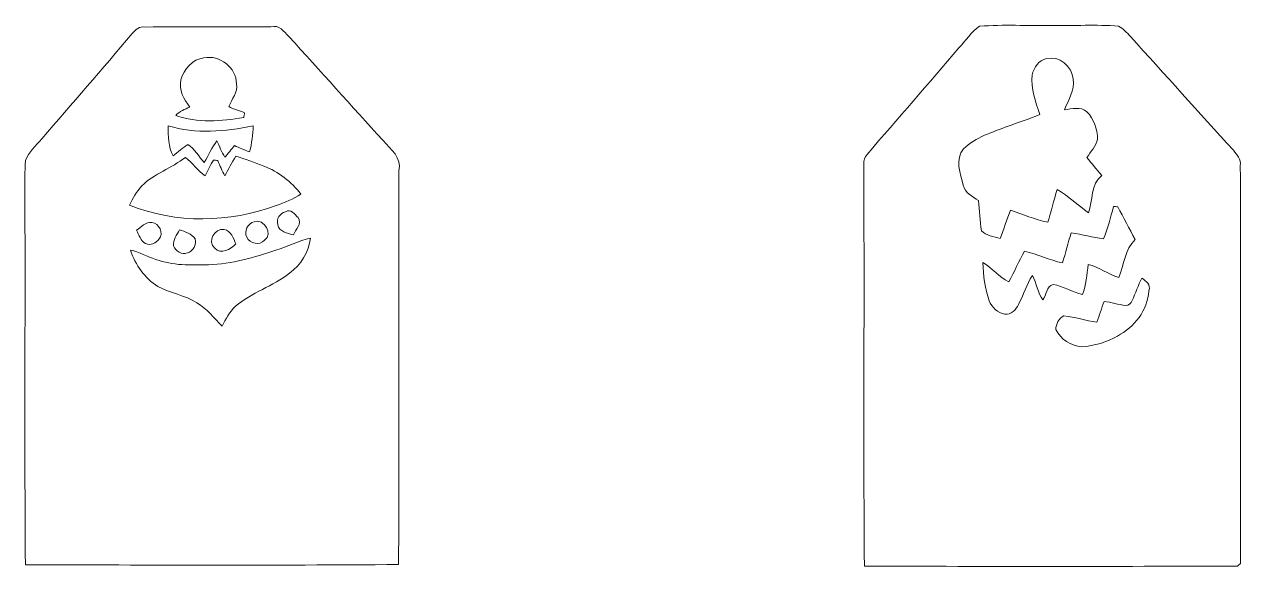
# Model space of a CAD drawing. Header units: centimetres. Extents: x -16.2 to 16.3, y -7.2 to 7.2.
import ezdxf

# ---------------------------------------------------------------- set-up
doc = ezdxf.new("R2010")
doc.units = ezdxf.units.CM
doc.header["$MEASUREMENT"] = 0
doc.layers.add('Layer 1', color=7, linetype='Continuous')

msp = doc.modelspace()

# ---------------------------------------------------------------- linework, layer by layer
at = {"layer": 'Layer 1', "color": 251, "lineweight": 9}
for points, knots in [([(-13.36382, 6.99599), (-13.27598, 7.09512), (-13.16838, 7.20695), (-13.01598, 7.16991), (-13.01598, 7.16991), (-11.89874, 7.18931), (-10.78043, 7.17344), (-9.66283, 7.17802), (-9.66283, 7.17802), (-9.44587, 7.2387), (-9.31393, 7.04749), (-9.18094, 6.92049), (-9.18094, 6.92049), (-8.33991, 5.99727), (-7.50736, 5.06594), (-6.66598, 4.14307), (-6.66598, 4.14307), (-6.46173, 3.91059), (-6.15939, 3.68905), (-6.2423, 3.3331), (-6.2423, 3.3331), (-6.24794, -0.16788), (-6.23207, -3.66885), (-6.25076, -7.16981), (-6.25076, -7.16981), (-9.57217, -7.19027), (-12.89392, -7.18569), (-16.21497, -7.17193), (-16.21497, -7.17193), (-16.24319, -3.87063), (-16.21462, -0.56934), (-16.22944, 2.73196), (-16.22944, 2.73196), (-16.22944, 3.02406), (-16.2372, 3.31652), (-16.21215, 3.60756), (-16.21215, 3.60756), (-16.13136, 3.84039), (-15.93099, 4.00337), (-15.7807, 4.1907), (-15.7807, 4.1907), (-14.97425, 5.12521), (-14.16145, 6.05407), (-13.36382, 6.99599), (-13.36382, 6.99599), (-13.36382, 6.99599), (-13.36382, 6.99599), (-13.36382, 6.99599)], [0, 0, 0, 0, 0.07692308, 0.07692308, 0.07692308, 0.07692308, 0.15384615, 0.15384615, 0.15384615, 0.15384615, 0.23076923, 0.23076923, 0.23076923, 0.23076923, 0.30769231, 0.30769231, 0.30769231, 0.30769231, 0.38461538, 0.38461538, 0.38461538, 0.38461538, 0.46153846, 0.46153846, 0.46153846, 0.46153846, 0.53846154, 0.53846154, 0.53846154, 0.53846154, 0.61538462, 0.61538462, 0.61538462, 0.61538462, 0.69230769, 0.69230769, 0.69230769, 0.69230769, 0.76923077, 0.76923077, 0.76923077, 0.76923077, 0.84615385, 0.84615385, 0.84615385, 0.84615385, 1, 1, 1, 1]), ([(9.26053, 7.19178), (9.90046, 7.24258), (10.54322, 7.20166), (11.18457, 7.21189), (11.18457, 7.21189), (11.78006, 7.20272), (12.37802, 7.24011), (12.9728, 7.19637), (12.9728, 7.19637), (13.09874, 7.13251), (13.19152, 7.01892), (13.29101, 6.92049), (13.29101, 6.92049), (14.20329, 5.90449), (15.12157, 4.89379), (16.03879, 3.88202), (16.03879, 3.88202), (16.12875, 3.76207), (16.25893, 3.64354), (16.2233, 3.47315), (16.2233, 3.47315), (16.23564, -0.06416), (16.22929, -3.60217), (16.22578, -7.13947), (16.22578, -7.13947), (16.20001, -7.16311), (16.17497, -7.1871), (16.15027, -7.21144), (16.15027, -7.21144), (12.82922, -7.21744), (9.50782, -7.22414), (6.18642, -7.20827), (6.18642, -7.20827), (6.15678, -3.73023), (6.18889, -0.25184), (6.16984, 3.22621), (6.16984, 3.22621), (6.191, 3.40647), (6.11798, 3.62943), (6.26262, 3.77442), (6.26262, 3.77442), (7.07083, 4.72833), (7.90303, 5.66178), (8.71019, 6.6164), (8.71019, 6.6164), (8.89681, 6.80372), (9.0358, 7.04749), (9.26053, 7.19178), (9.26053, 7.19178), (9.26053, 7.19178), (9.26053, 7.19178), (9.26053, 7.19178)], [0, 0, 0, 0, 0.07142857, 0.07142857, 0.07142857, 0.07142857, 0.14285714, 0.14285714, 0.14285714, 0.14285714, 0.21428571, 0.21428571, 0.21428571, 0.21428571, 0.28571429, 0.28571429, 0.28571429, 0.28571429, 0.35714286, 0.35714286, 0.35714286, 0.35714286, 0.42857143, 0.42857143, 0.42857143, 0.42857143, 0.5, 0.5, 0.5, 0.5, 0.57142857, 0.57142857, 0.57142857, 0.57142857, 0.64285714, 0.64285714, 0.64285714, 0.64285714, 0.71428571, 0.71428571, 0.71428571, 0.71428571, 0.78571429, 0.78571429, 0.78571429, 0.78571429, 0.85714286, 0.85714286, 0.85714286, 0.85714286, 1, 1, 1, 1]), ([(-11.44824, 6.35005), (-11.75092, 6.31548), (-11.98093, 6.04314), (-12.06384, 5.76515), (-12.06384, 5.76515), (-12.12134, 5.48716), (-11.9834, 5.2448), (-11.82395, 5.03453), (-11.82395, 5.03453), (-11.96083, 4.98163), (-12.09418, 4.91601), (-12.20248, 4.81547), (-12.20248, 4.81547), (-11.62286, 4.59886), (-10.98539, 4.66342), (-10.38603, 4.75443), (-10.38603, 4.75443), (-10.37862, 4.79818), (-10.37121, 4.84193), (-10.3638, 4.88532), (-10.3638, 4.88532), (-10.50279, 4.94317), (-10.65519, 4.97245), (-10.78537, 5.05041), (-10.78537, 5.05041), (-10.70705, 5.25115), (-10.52996, 5.42577), (-10.58005, 5.65931), (-10.58005, 5.65931), (-10.57511, 6.08723), (-11.03549, 6.43684), (-11.44824, 6.35005), (-11.44824, 6.35005), (-11.44824, 6.35005), (-11.44824, 6.35005), (-11.44824, 6.35005)], [0, 0, 0, 0, 0.1, 0.1, 0.1, 0.1, 0.2, 0.2, 0.2, 0.2, 0.3, 0.3, 0.3, 0.3, 0.4, 0.4, 0.4, 0.4, 0.5, 0.5, 0.5, 0.5, 0.6, 0.6, 0.6, 0.6, 0.7, 0.7, 0.7, 0.7, 0.8, 0.8, 0.8, 0.8, 1, 1, 1, 1]), ([(11.04805, 6.32959), (10.84344, 6.28867), (10.70515, 6.09147), (10.66916, 5.89532), (10.66916, 5.89532), (10.62224, 5.52949), (10.7503, 5.17848), (10.87025, 4.84016), (10.87025, 4.84016), (10.59543, 4.71703), (10.30474, 4.63414), (10.02465, 4.52512), (10.02465, 4.52512), (9.60766, 4.36638), (9.16105, 4.23797), (8.83013, 3.92188), (8.83013, 3.92188), (8.60118, 3.64672), (8.74124, 3.25654), (8.82731, 2.95245), (8.82731, 2.95245), (8.8753, 2.74996), (9.07179, 2.64764), (9.23336, 2.54182), (9.23336, 2.54182), (9.26264, 2.27371), (9.26617, 2.00101), (9.31379, 1.73607), (9.31379, 1.73607), (9.43726, 1.59814), (9.64717, 1.59214), (9.81191, 1.52617), (9.81191, 1.52617), (9.90716, 1.77841), (9.98655, 2.03629), (10.08849, 2.28605), (10.08849, 2.28605), (10.41729, 2.17316), (10.73972, 2.03946), (11.08121, 1.96573), (11.08121, 1.96573), (11.17469, 2.25254), (11.24066, 2.54781), (11.33239, 2.83533), (11.33239, 2.83533), (11.63789, 2.66634), (11.88625, 2.41482), (12.17059, 2.21514), (12.17059, 2.21514), (12.28771, 2.54711), (12.22632, 2.97185), (12.5216, 3.21421), (12.5216, 3.21421), (12.38966, 3.37261), (12.25984, 3.53171), (12.12614, 3.68799), (12.12614, 3.68799), (12.22632, 3.84886), (12.37273, 3.99209), (12.41118, 4.18294), (12.41118, 4.18294), (12.40836, 4.44576), (12.30958, 4.7181), (12.12825, 4.91001), (12.12825, 4.91001), (11.9628, 5.06381), (11.72467, 4.98268), (11.52571, 4.96434), (11.52571, 4.96434), (11.63331, 5.2254), (11.80969, 5.48786), (11.76207, 5.78526), (11.76207, 5.78526), (11.73385, 6.11934), (11.38389, 6.41743), (11.04805, 6.32959), (11.04805, 6.32959), (11.04805, 6.32959), (11.04805, 6.32959), (11.04805, 6.32959)], [0, 0, 0, 0, 0.04761905, 0.04761905, 0.04761905, 0.04761905, 0.0952381, 0.0952381, 0.0952381, 0.0952381, 0.14285714, 0.14285714, 0.14285714, 0.14285714, 0.19047619, 0.19047619, 0.19047619, 0.19047619, 0.23809524, 0.23809524, 0.23809524, 0.23809524, 0.28571429, 0.28571429, 0.28571429, 0.28571429, 0.33333333, 0.33333333, 0.33333333, 0.33333333, 0.38095238, 0.38095238, 0.38095238, 0.38095238, 0.42857143, 0.42857143, 0.42857143, 0.42857143, 0.47619048, 0.47619048, 0.47619048, 0.47619048, 0.52380952, 0.52380952, 0.52380952, 0.52380952, 0.57142857, 0.57142857, 0.57142857, 0.57142857, 0.61904762, 0.61904762, 0.61904762, 0.61904762, 0.66666667, 0.66666667, 0.66666667, 0.66666667, 0.71428571, 0.71428571, 0.71428571, 0.71428571, 0.76190476, 0.76190476, 0.76190476, 0.76190476, 0.80952381, 0.80952381, 0.80952381, 0.80952381, 0.85714286, 0.85714286, 0.85714286, 0.85714286, 0.9047619, 0.9047619, 0.9047619, 0.9047619, 1, 1, 1, 1]), ([(-12.40462, 4.53572), (-12.40921, 4.26443), (-12.40109, 3.97727), (-12.26951, 3.73279), (-12.26951, 3.73279), (-12.14074, 3.83722), (-12.01621, 3.94834), (-11.87863, 4.04112), (-11.87863, 4.04112), (-11.68919, 3.92859), (-11.59358, 3.71374), (-11.43907, 3.56134), (-11.43907, 3.56134), (-11.31983, 3.74902), (-11.24045, 3.96034), (-11.10287, 4.13602), (-11.10287, 4.13602), (-11.03514, 3.98926), (-10.97128, 3.84004), (-10.8912, 3.69928), (-10.8912, 3.69928), (-10.8016, 3.79912), (-10.7194, 3.9053), (-10.63473, 4.00902), (-10.63473, 4.00902), (-10.50033, 3.95116), (-10.36803, 3.88943), (-10.22939, 3.8418), (-10.22939, 3.8418), (-10.17154, 4.06934), (-10.14014, 4.30288), (-10.13449, 4.53713), (-10.13449, 4.53713), (-10.88133, 4.38154), (-11.66273, 4.31029), (-12.40462, 4.53572), (-12.40462, 4.53572), (-12.40462, 4.53572), (-12.40462, 4.53572), (-12.40462, 4.53572)], [0, 0, 0, 0, 0.09090909, 0.09090909, 0.09090909, 0.09090909, 0.18181818, 0.18181818, 0.18181818, 0.18181818, 0.27272727, 0.27272727, 0.27272727, 0.27272727, 0.36363636, 0.36363636, 0.36363636, 0.36363636, 0.45454545, 0.45454545, 0.45454545, 0.45454545, 0.54545455, 0.54545455, 0.54545455, 0.54545455, 0.63636364, 0.63636364, 0.63636364, 0.63636364, 0.72727273, 0.72727273, 0.72727273, 0.72727273, 0.81818182, 0.81818182, 0.81818182, 0.81818182, 1, 1, 1, 1]), ([(-10.60051, 3.72786), (-10.69576, 3.55182), (-10.79278, 3.37649), (-10.89191, 3.20222), (-10.89191, 3.20222), (-10.96317, 3.3338), (-11.02067, 3.47209), (-11.07747, 3.61003), (-11.07747, 3.61003), (-11.1064, 3.61356), (-11.16425, 3.61991), (-11.19318, 3.62343), (-11.19318, 3.62343), (-11.27291, 3.48444), (-11.34311, 3.34015), (-11.41755, 3.19798), (-11.41755, 3.19798), (-11.61193, 3.34368), (-11.7548, 3.54441), (-11.9446, 3.69505), (-11.9446, 3.69505), (-12.30937, 3.4033), (-12.77574, 3.2636), (-13.10912, 2.93058), (-13.10912, 2.93058), (-13.24811, 2.78347), (-13.35183, 2.60496), (-13.43508, 2.42081), (-13.43508, 2.42081), (-12.19578, 1.91387), (-10.76773, 1.95479), (-9.5189, 2.40811), (-9.5189, 2.40811), (-9.29206, 2.49383), (-9.05782, 2.57286), (-8.8592, 2.71574), (-8.8592, 2.71574), (-9.11779, 3.04417), (-9.45751, 3.31158), (-9.84839, 3.46362), (-9.84839, 3.46362), (-10.09604, 3.56029), (-10.34757, 3.64672), (-10.60051, 3.72786), (-10.60051, 3.72786), (-10.60051, 3.72786), (-10.60051, 3.72786), (-10.60051, 3.72786)], [0, 0, 0, 0, 0.07692308, 0.07692308, 0.07692308, 0.07692308, 0.15384615, 0.15384615, 0.15384615, 0.15384615, 0.23076923, 0.23076923, 0.23076923, 0.23076923, 0.30769231, 0.30769231, 0.30769231, 0.30769231, 0.38461538, 0.38461538, 0.38461538, 0.38461538, 0.46153846, 0.46153846, 0.46153846, 0.46153846, 0.53846154, 0.53846154, 0.53846154, 0.53846154, 0.61538462, 0.61538462, 0.61538462, 0.61538462, 0.69230769, 0.69230769, 0.69230769, 0.69230769, 0.76923077, 0.76923077, 0.76923077, 0.76923077, 0.84615385, 0.84615385, 0.84615385, 0.84615385, 1, 1, 1, 1]), ([(-9.27019, 2.24301), (-9.41236, 2.19856), (-9.53195, 2.05781), (-9.47374, 1.8987), (-9.47374, 1.8987), (-9.44728, 1.7075), (-9.20739, 1.66834), (-9.06099, 1.62424), (-9.06099, 1.62424), (-9.00349, 1.76218), (-8.81228, 1.92975), (-8.93505, 2.08603), (-8.93505, 2.08603), (-9.0176, 2.1714), (-9.13684, 2.33544), (-9.27019, 2.24301), (-9.27019, 2.24301), (-9.27019, 2.24301), (-9.27019, 2.24301), (-9.27019, 2.24301)], [0, 0, 0, 0, 0.16666667, 0.16666667, 0.16666667, 0.16666667, 0.33333333, 0.33333333, 0.33333333, 0.33333333, 0.5, 0.5, 0.5, 0.5, 0.66666667, 0.66666667, 0.66666667, 0.66666667, 1, 1, 1, 1]), ([(12.83839, 2.37988), (12.75055, 2.09344), (12.69728, 1.79463), (12.57169, 1.52123), (12.57169, 1.52123), (12.28171, 1.56039), (11.99843, 1.63518), (11.70986, 1.68174), (11.70986, 1.68174), (11.61919, 1.41751), (11.55993, 1.14376), (11.47209, 0.87881), (11.47209, 0.87881), (11.12566, 0.95396), (10.80498, 1.11342), (10.45997, 1.19385), (10.45997, 1.19385), (10.31145, 0.92468), (10.1901, 0.64176), (10.04122, 0.37258), (10.04122, 0.37258), (9.77875, 0.49817), (9.60095, 0.74194), (9.3526, 0.89011), (9.3526, 0.89011), (9.36142, 0.54439), (9.39881, 0.19548), (9.51946, -0.13084), (9.51946, -0.13084), (9.58543, -0.3097), (9.74842, -0.45398), (9.93539, -0.49314), (9.93539, -0.49314), (10.09696, -0.50302), (10.23948, -0.37249), (10.29663, -0.22891), (10.29663, -0.22891), (10.44515, 0.01768), (10.50265, 0.3119), (10.67657, 0.54403), (10.67657, 0.54403), (10.78734, 0.33449), (10.81345, 0.08612), (10.94715, -0.11073), (10.94715, -0.11073), (11.04981, 0.01698), (11.05157, 0.25369), (11.22479, 0.30661), (11.22479, 0.30661), (11.49643, 0.25369), (11.73914, 0.10411), (12.00654, 0.03285), (12.00654, 0.03285), (12.11238, 0.28861), (12.1212, 0.56944), (12.16424, 0.83931), (12.16424, 0.83931), (12.4514, 0.76311), (12.69552, 0.58249), (12.97668, 0.48865), (12.97668, 0.48865), (13.1245, 0.82485), (13.13296, 1.24254), (13.4166, 1.50536), (13.4166, 1.50536), (13.25749, 1.79428), (13.10933, 2.0892), (12.95128, 2.37883), (12.95128, 2.37883), (12.92306, 2.37919), (12.86662, 2.37953), (12.83839, 2.37988), (12.83839, 2.37988), (12.83839, 2.37988), (12.83839, 2.37988), (12.83839, 2.37988)], [0, 0, 0, 0, 0.05, 0.05, 0.05, 0.05, 0.1, 0.1, 0.1, 0.1, 0.15, 0.15, 0.15, 0.15, 0.2, 0.2, 0.2, 0.2, 0.25, 0.25, 0.25, 0.25, 0.3, 0.3, 0.3, 0.3, 0.35, 0.35, 0.35, 0.35, 0.4, 0.4, 0.4, 0.4, 0.45, 0.45, 0.45, 0.45, 0.5, 0.5, 0.5, 0.5, 0.55, 0.55, 0.55, 0.55, 0.6, 0.6, 0.6, 0.6, 0.65, 0.65, 0.65, 0.65, 0.7, 0.7, 0.7, 0.7, 0.75, 0.75, 0.75, 0.75, 0.8, 0.8, 0.8, 0.8, 0.85, 0.85, 0.85, 0.85, 0.9, 0.9, 0.9, 0.9, 1, 1, 1, 1]), ([(-13.24846, 1.74912), (-13.18461, 1.62847), (-13.14298, 1.46337), (-13.00681, 1.39811), (-13.00681, 1.39811), (-12.88052, 1.32191), (-12.72776, 1.41645), (-12.64627, 1.51664), (-12.64627, 1.51664), (-12.50728, 1.6701), (-12.65015, 1.93363), (-12.83889, 1.95479), (-12.83889, 1.95479), (-13.01351, 1.98125), (-13.1197, 1.83097), (-13.24846, 1.74912), (-13.24846, 1.74912), (-13.24846, 1.74912), (-13.24846, 1.74912), (-13.24846, 1.74912)], [0, 0, 0, 0, 0.16666667, 0.16666667, 0.16666667, 0.16666667, 0.33333333, 0.33333333, 0.33333333, 0.33333333, 0.5, 0.5, 0.5, 0.5, 0.66666667, 0.66666667, 0.66666667, 0.66666667, 1, 1, 1, 1]), ([(-10.10945, 1.97702), (-10.27525, 1.93116), (-10.38955, 1.72937), (-10.30136, 1.56674), (-10.30136, 1.56674), (-10.2241, 1.39282), (-9.9574, 1.32756), (-9.83181, 1.48666), (-9.83181, 1.48666), (-9.57922, 1.64929), (-9.84275, 2.07015), (-10.10945, 1.97702), (-10.10945, 1.97702), (-10.10945, 1.97702), (-10.10945, 1.97702), (-10.10945, 1.97702)], [0, 0, 0, 0, 0.2, 0.2, 0.2, 0.2, 0.4, 0.4, 0.4, 0.4, 0.6, 0.6, 0.6, 0.6, 1, 1, 1, 1]), ([(-12.10335, 1.76218), (-12.16579, 1.6253), (-12.28573, 1.50006), (-12.25892, 1.33602), (-12.25892, 1.33602), (-12.20953, 1.19138), (-12.03879, 1.08978), (-11.89027, 1.14411), (-11.89027, 1.14411), (-11.73716, 1.18997), (-11.63698, 1.36354), (-11.67966, 1.52158), (-11.67966, 1.52158), (-11.78267, 1.65529), (-11.94777, 1.71526), (-12.10335, 1.76218), (-12.10335, 1.76218), (-12.10335, 1.76218), (-12.10335, 1.76218), (-12.10335, 1.76218)], [0, 0, 0, 0, 0.16666667, 0.16666667, 0.16666667, 0.16666667, 0.33333333, 0.33333333, 0.33333333, 0.33333333, 0.5, 0.5, 0.5, 0.5, 0.66666667, 0.66666667, 0.66666667, 0.66666667, 1, 1, 1, 1]), ([(-11.15826, 1.27358), (-10.99492, 1.08449), (-10.73351, 1.24501), (-10.59593, 1.38506), (-10.59593, 1.38506), (-10.65625, 1.53322), (-10.72293, 1.74277), (-10.91061, 1.76923), (-10.91061, 1.76923), (-11.16284, 1.8091), (-11.37345, 1.44926), (-11.15826, 1.27358), (-11.15826, 1.27358), (-11.15826, 1.27358), (-11.15826, 1.27358), (-11.15826, 1.27358)], [0, 0, 0, 0, 0.2, 0.2, 0.2, 0.2, 0.4, 0.4, 0.4, 0.4, 0.6, 0.6, 0.6, 0.6, 1, 1, 1, 1]), ([(-9.5256, 1.2189), (-10.10698, 1.02487), (-10.70423, 0.84284), (-11.32194, 0.82908), (-11.32194, 0.82908), (-11.79255, 0.82202), (-12.28397, 0.80015), (-12.73129, 0.97301), (-12.73129, 0.97301), (-12.96377, 1.03863), (-13.17121, 1.17939), (-13.41215, 1.21467), (-13.41215, 1.21467), (-13.27528, 0.82696), (-13.03221, 0.46678), (-12.67591, 0.24981), (-12.67591, 0.24981), (-12.34429, 0.06672), (-11.95201, 0.02579), (-11.63627, -0.19081), (-11.63627, -0.19081), (-11.36604, -0.34215), (-11.17343, -0.59016), (-10.96423, -0.8117), (-10.96423, -0.8117), (-10.85769, -0.62543), (-10.76985, -0.42294), (-10.60722, -0.27723), (-10.60722, -0.27723), (-10.17295, 0.09247), (-9.60674, 0.25193), (-9.16365, 0.60859), (-9.16365, 0.60859), (-8.85709, 0.82202), (-8.65177, 1.17092), (-8.60238, 1.53993), (-8.60238, 1.53993), (-8.92447, 1.47572), (-9.2141, 1.3159), (-9.5256, 1.2189)], [0, 0, 0, 0, 0.09090909, 0.09090909, 0.09090909, 0.09090909, 0.18181818, 0.18181818, 0.18181818, 0.18181818, 0.27272727, 0.27272727, 0.27272727, 0.27272727, 0.36363636, 0.36363636, 0.36363636, 0.36363636, 0.45454545, 0.45454545, 0.45454545, 0.45454545, 0.54545455, 0.54545455, 0.54545455, 0.54545455, 0.63636364, 0.63636364, 0.63636364, 0.63636364, 0.72727273, 0.72727273, 0.72727273, 0.72727273, 0.81818182, 0.81818182, 0.81818182, 0.81818182, 1, 1, 1, 1]), ([(13.59475, 0.47313), (13.4928, 0.28015), (13.42542, 0.07166), (13.33369, -0.1259), (13.33369, -0.1259), (13.30265, -0.19222), (13.24691, -0.2716), (13.16295, -0.25431), (13.16295, -0.25431), (12.96857, -0.23491), (12.78089, -0.17423), (12.58827, -0.14671), (12.58827, -0.14671), (12.51737, -0.32981), (12.46198, -0.51819), (12.39248, -0.70163), (12.39248, -0.70163), (12.09615, -0.66247), (11.80934, -0.55699), (11.51195, -0.53618), (11.51195, -0.53618), (11.38072, -0.59368), (11.29464, -0.7549), (11.29887, -0.89566), (11.29887, -0.89566), (11.41917, -1.16307), (11.71127, -1.32922), (11.99596, -1.35921), (11.99596, -1.35921), (12.32828, -1.33946), (12.65389, -1.23115), (12.94529, -1.07276), (12.94529, -1.07276), (13.39155, -0.83816), (13.75491, -0.38131), (13.77819, 0.13586), (13.77819, 0.13586), (13.84981, 0.29955), (13.69459, 0.38846), (13.59475, 0.47313)], [0, 0, 0, 0, 0.09090909, 0.09090909, 0.09090909, 0.09090909, 0.18181818, 0.18181818, 0.18181818, 0.18181818, 0.27272727, 0.27272727, 0.27272727, 0.27272727, 0.36363636, 0.36363636, 0.36363636, 0.36363636, 0.45454545, 0.45454545, 0.45454545, 0.45454545, 0.54545455, 0.54545455, 0.54545455, 0.54545455, 0.63636364, 0.63636364, 0.63636364, 0.63636364, 0.72727273, 0.72727273, 0.72727273, 0.72727273, 0.81818182, 0.81818182, 0.81818182, 0.81818182, 1, 1, 1, 1])]:
    msp.add_open_spline(points, degree=3, knots=knots, dxfattribs=at)

doc.saveas('drawing.dxf')
